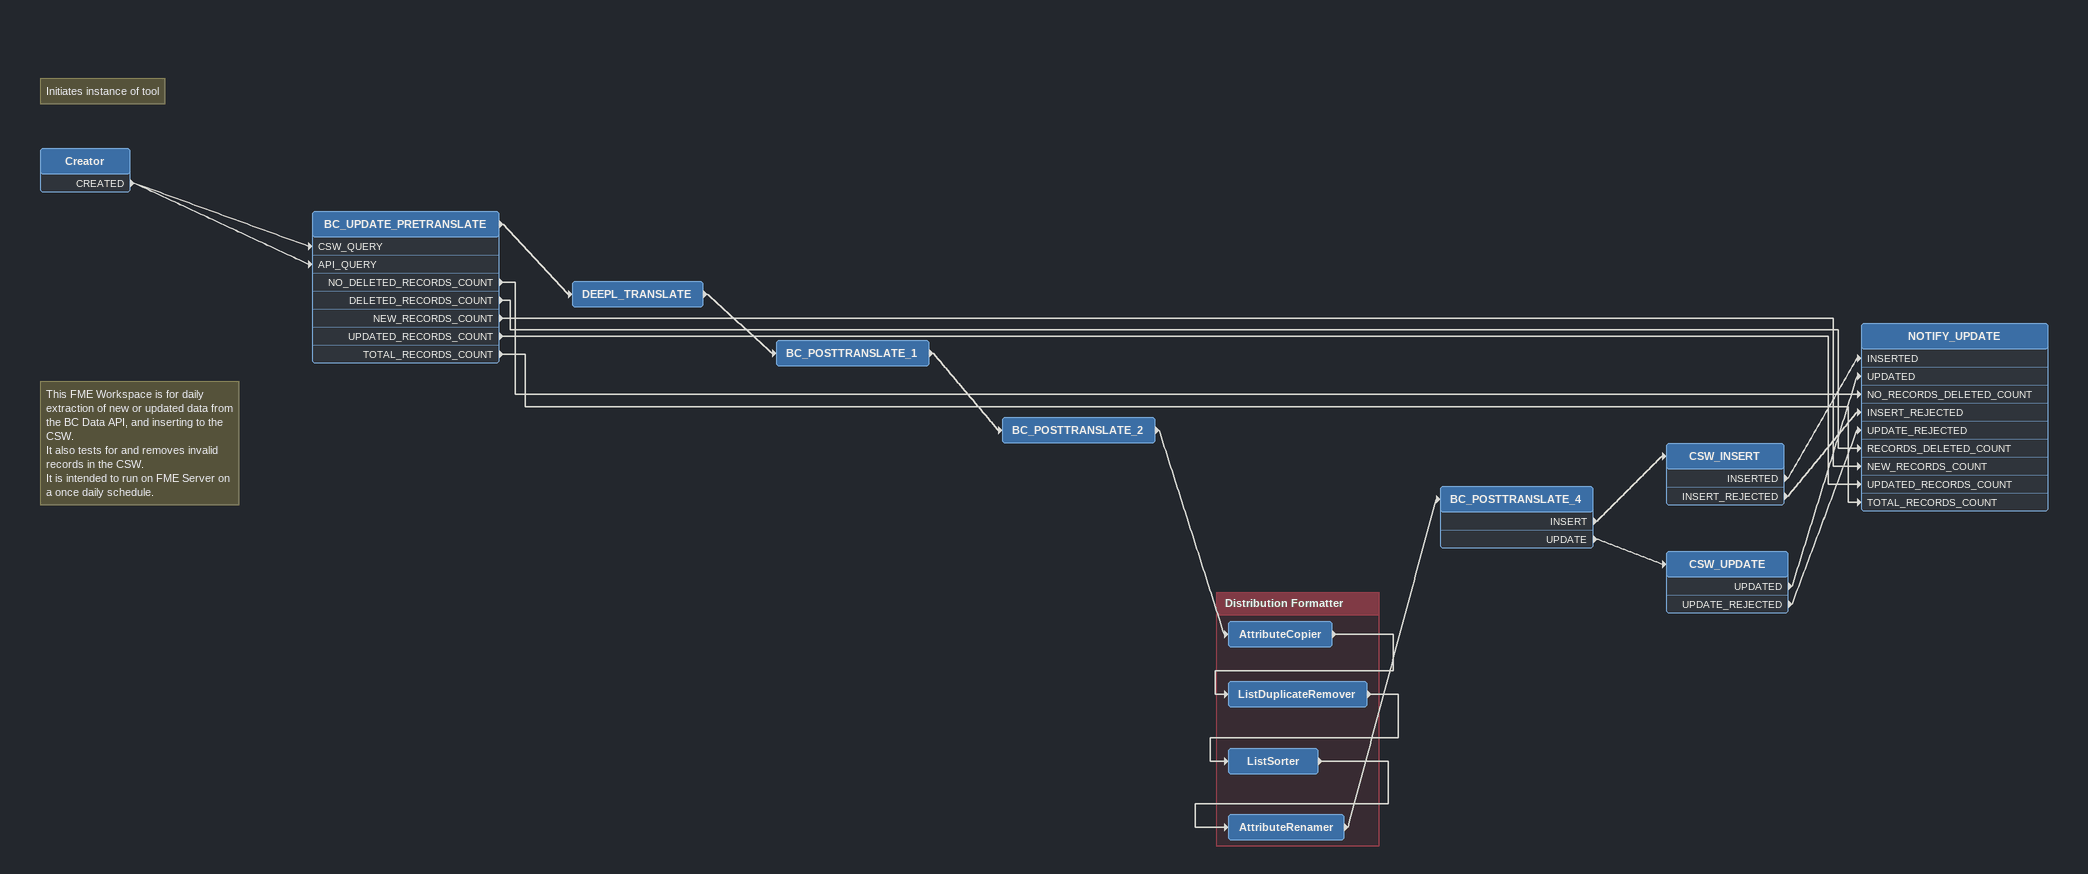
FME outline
Note: Initiates instance of tool
Note: This FME Workspace is for daily extraction of new or updated data from the BC Data API, and inserting to the CSW. / It also tests for and removes invalid records in the CSW. / It is intended to run on FME Server on a once daily schedule.
Creator
    CREATED -> BC_UPDATE_PRETRANSLATE [CSW_QUERY]
    CREATED -> BC_UPDATE_PRETRANSLATE [API_QUERY]
BC_UPDATE_PRETRANSLATE
    NO_DELETED_RECORDS_COUNT -> NOTIFY_UPDATE [NO_RECORDS_DELETED_COUNT]
    DELETED_RECORDS_COUNT -> NOTIFY_UPDATE [RECORDS_DELETED_COUNT]
    -> DEEPL_TRANSLATE
    NEW_RECORDS_COUNT -> NOTIFY_UPDATE [NEW_RECORDS_COUNT]
    UPDATED_RECORDS_COUNT -> NOTIFY_UPDATE [UPDATED_RECORDS_COUNT]
    TOTAL_RECORDS_COUNT -> NOTIFY_UPDATE [TOTAL_RECORDS_COUNT]
DEEPL_TRANSLATE
    -> BC_POSTTRANSLATE_1
BC_POSTTRANSLATE_1
    -> BC_POSTTRANSLATE_2
BC_POSTTRANSLATE_2
    -> AttributeCopier
BC_POSTTRANSLATE_4
    INSERT -> CSW_INSERT
    UPDATE -> CSW_UPDATE
CSW_INSERT
    INSERTED -> NOTIFY_UPDATE [INSERTED]
    INSERT_REJECTED -> NOTIFY_UPDATE [INSERT_REJECTED]
CSW_UPDATE
    UPDATED -> NOTIFY_UPDATE [UPDATED]
    UPDATE_REJECTED -> NOTIFY_UPDATE [UPDATE_REJECTED]
NOTIFY_UPDATE

Bookmark: Distribution Formatter
AttributeCopier
    -> ListDuplicateRemover
ListDuplicateRemover
    -> ListSorter
ListSorter
    -> AttributeRenamer
AttributeRenamer
    -> BC_POSTTRANSLATE_4
